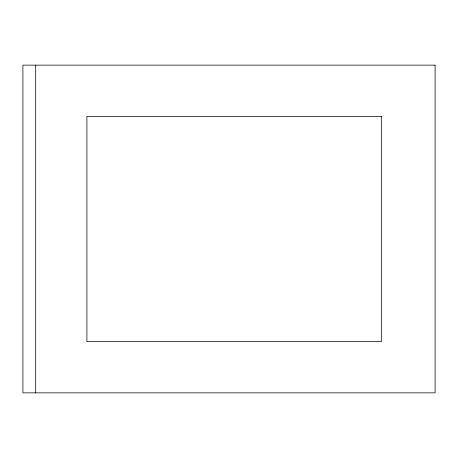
<?xml version="1.0" encoding="UTF-8"?>
<svg xmlns="http://www.w3.org/2000/svg" width="458" height="458" viewBox="0 0 458 458"><rect width="100%" height="100%" fill="white"/><g stroke="black" fill="none" stroke-linecap="round" stroke-linejoin="round"><path stroke-width="0.69" d="M35.701 65.145L35.701 392.855M435.1 65.145L22.9 65.145L22.9 392.855L435.1 392.855L435.1 65.145M381.331 116.349L86.906 116.349L86.906 341.651L381.331 341.651L381.331 116.349"/></g></svg>
